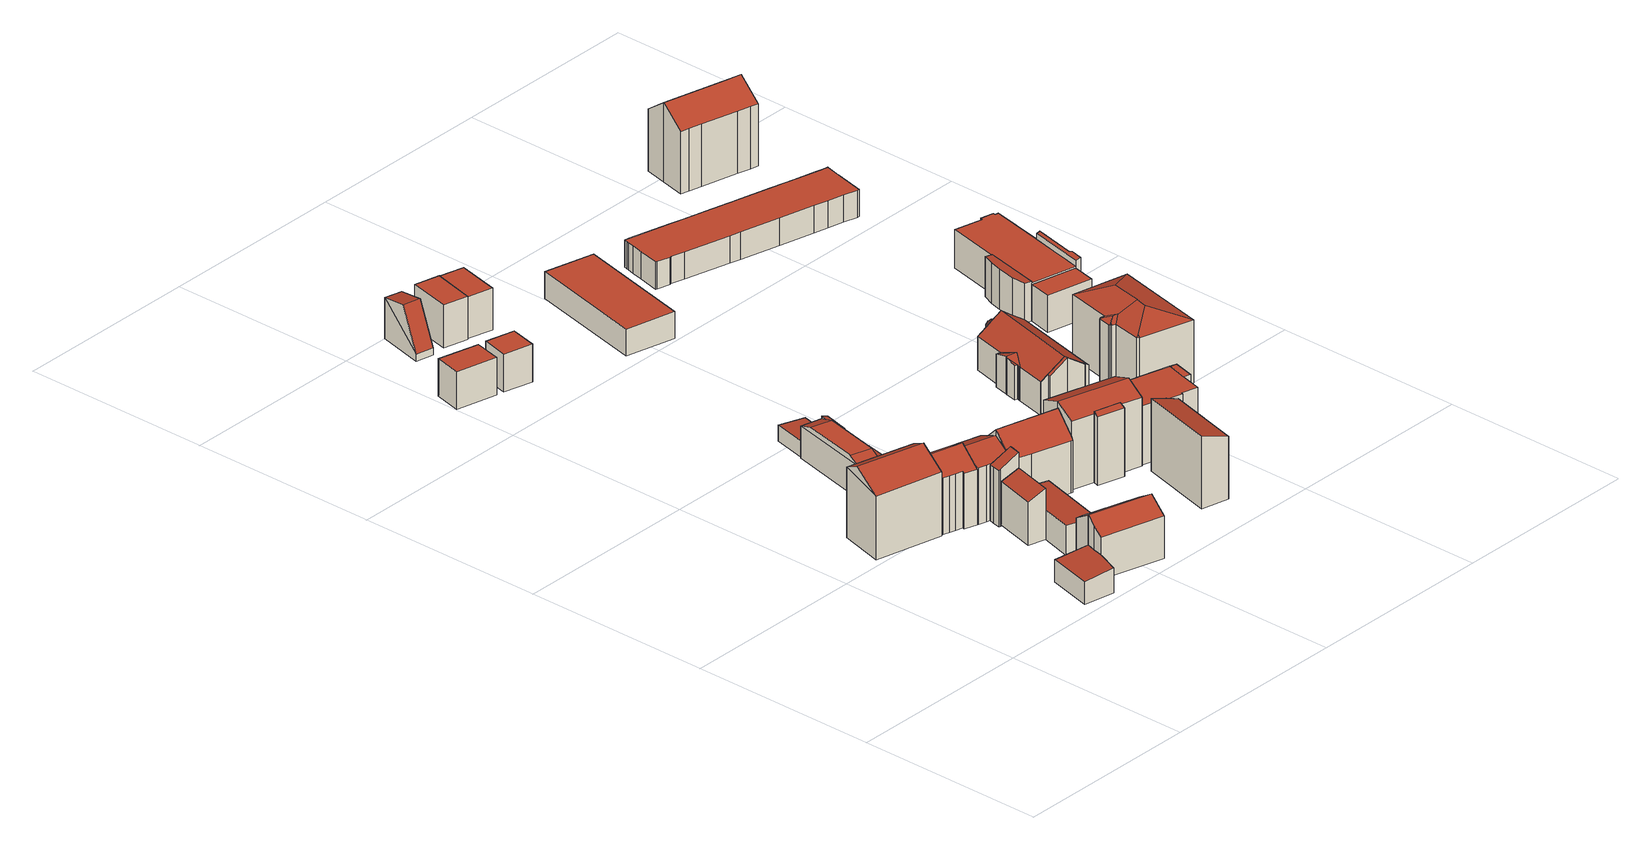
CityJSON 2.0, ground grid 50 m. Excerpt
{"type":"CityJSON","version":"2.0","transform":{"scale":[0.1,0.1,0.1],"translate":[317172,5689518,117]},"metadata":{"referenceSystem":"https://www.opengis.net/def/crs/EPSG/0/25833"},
"CityObjects":{
"building1":{"type":"Building","attributes":{"Dachtyp_tdc":"tdcPolyFlatRoof","Gemeindeschluessel":14713000,"Dachneigung":6.07,"QualitaetDacherkennung":41,"Geometrietyp2DReferenz":"3000","function":"31001_9998","roofType":"2100","measuredHeight":6.67},"geometry":[{"type":"MultiSurface","lod":"2","boundaries":[[[0,1,2,3]],[[1,4,5,2]],[[4,6,7,5]],[[6,8,9,7]],[[8,10,11,9]],[[10,0,3,11]],[[10,8,6,4,1,0]],[[3,2,5,7,9,11]]],"semantics":{"surfaces":[{"type":"WallSurface"},{"type":"RoofSurface"},{"type":"GroundSurface"}],"values":[0,0,0,0,0,0,1,2]}}]},
"building2":{"type":"Building","attributes":{"Dachtyp_tdc":"tdcGableRoof","Gemeindeschluessel":14713000,"Dachneigung":28.48,"QualitaetDacherkennung":52,"Geometrietyp2DReferenz":"3000","function":"31001_9998","roofType":"3100","measuredHeight":20.75},"geometry":[{"type":"MultiSurface","lod":"2","boundaries":[[[12,13,14,15]],[[13,16,17,14]],[[16,18,19,17]],[[18,12,15,19]],[[16,13,20]],[[12,18,21]],[[13,12,21,20]],[[18,16,20,21]],[[15,14,17,19]]],"semantics":{"surfaces":[{"type":"WallSurface"},{"type":"RoofSurface"},{"type":"GroundSurface"}],"values":[0,0,0,0,0,0,1,1,2]}}]},
"building3":{"type":"Building","attributes":{"Dachtyp_tdc":"tdcGableRoof","Gemeindeschluessel":14713000,"Dachneigung":32.35,"QualitaetDacherkennung":58,"Geometrietyp2DReferenz":"3000","function":"31001_9998","roofType":"3100","measuredHeight":14.45},"geometry":[{"type":"MultiSurface","lod":"2","boundaries":[[[22,23,24,25]],[[23,26,27,24]],[[26,28,29,27]],[[28,30,31,29]],[[30,32,33,31]],[[32,34,35,33]],[[34,36,37,35]],[[36,38,39,37]],[[38,40,41,39]],[[40,42,43,41]],[[42,44,45,43]],[[44,46,47,45]],[[46,22,25,47]],[[42,40,38,36,34]],[[34,32,30,28,26,23,22,46,44,42]],[[25,24,27,29,31,33,35,37,39,41,43,45,47]]],"semantics":{"surfaces":[{"type":"WallSurface"},{"type":"RoofSurface"},{"type":"GroundSurface"}],"values":[0,0,0,0,0,0,0,0,0,0,0,0,0,1,1,2]}}]},
"building4":{"type":"Building","attributes":{"Dachtyp_tdc":"tdcGableRoof","Gemeindeschluessel":14713000,"Dachneigung":31.58,"QualitaetDacherkennung":59,"Geometrietyp2DReferenz":"3000","function":"31001_9998","roofType":"3100","measuredHeight":18.26},"geometry":[{"type":"MultiSurface","lod":"2","boundaries":[[[48,49,50,51]],[[49,52,53,50]],[[52,54,55,53]],[[54,56,57,55]],[[56,58,59,57]],[[58,60,61,59]],[[60,62,63,61]],[[62,64,65,63]],[[64,66,67,65]],[[66,68,69,67]],[[68,48,51,69]],[[64,62,60,58]],[[58,56,54,52,49,48,68,66,64]],[[51,50,53,55,57,59,61,63,65,67,69]]],"semantics":{"surfaces":[{"type":"WallSurface"},{"type":"RoofSurface"},{"type":"GroundSurface"}],"values":[0,0,0,0,0,0,0,0,0,0,0,1,1,2]}}]},
"building5":{"type":"Building","attributes":{"Dachtyp_tdc":"tdcPolyFlatRoof","Gemeindeschluessel":14713000,"Dachneigung":23.82,"QualitaetDacherkennung":63,"Geometrietyp2DReferenz":"3000","function":"31001_9998","roofType":"2100","measuredHeight":13.42},"geometry":[{"type":"MultiSurface","lod":"2","boundaries":[[[70,71,72,73]],[[71,74,75,72]],[[74,76,77,75]],[[76,70,73,77]],[[76,74,71,70]],[[73,72,75,77]]],"semantics":{"surfaces":[{"type":"WallSurface"},{"type":"RoofSurface"},{"type":"GroundSurface"}],"values":[0,0,0,0,1,2]}}]},
"building6":{"type":"Building","attributes":{"Dachtyp_tdc":"tdcPolyFlatRoof","Gemeindeschluessel":14713000,"Dachneigung":2.83,"QualitaetDacherkennung":77,"Geometrietyp2DReferenz":"3000","function":"31001_9998","roofType":"2100","measuredHeight":7.77},"geometry":[{"type":"MultiSurface","lod":"2","boundaries":[[[78,79,80,81]],[[79,82,73,80]],[[82,83,77,73]],[[83,84,85,77]],[[84,78,81,85]],[[84,83,82,79,78]],[[81,80,73,77,85]]],"semantics":{"surfaces":[{"type":"WallSurface"},{"type":"RoofSurface"},{"type":"GroundSurface"}],"values":[0,0,0,0,0,1,2]}}]},
"building7":{"type":"Building","attributes":{"Dachtyp_tdc":"tdcPolyFlatRoof","Gemeindeschluessel":14713000,"Dachneigung":0,"QualitaetDacherkennung":40,"Geometrietyp2DReferenz":"3000","function":"31001_9998","roofType":"1000","measuredHeight":9.79},"geometry":[{"type":"MultiSurface","lod":"2","boundaries":[[[86,87,88,89]],[[87,90,91,88]],[[90,92,93,91]],[[92,86,89,93]],[[92,90,87,86]],[[89,88,91,93]]],"semantics":{"surfaces":[{"type":"WallSurface"},{"type":"RoofSurface"},{"type":"GroundSurface"}],"values":[0,0,0,0,1,2]}}]},
"building8":{"type":"Building","attributes":{"Gemeindeschluessel":14713000,"Geometrietyp2DReferenz":"3000","function":"31001_9998","roofType":"9999"},"children":["building8-1","building8-2"]},
"building8-1":{"type":"BuildingPart","attributes":{"Dachtyp_tdc":"tdcPolyFlatRoof","Dachneigung":30.24,"QualitaetDacherkennung":72,"Geometrietyp2DReferenz":"3000","roofType":"2100","measuredHeight":17.68},"parents":["building8"],"geometry":[{"type":"MultiSurface","lod":"2","boundaries":[[[94,95,96,97,98]],[[95,99,100,96]],[[99,101,102,100]],[[101,103,104,102]],[[103,105,106,104]],[[105,107,108,106]],[[107,105,103,101,99,95,94,109]],[[97,96,100,102,104,106,108]],[[98,109,94]],[[97,108,107,109,98]]],"semantics":{"surfaces":[{"type":"WallSurface"},{"type":"RoofSurface"},{"type":"GroundSurface"},{"type":"ClosureSurface"}],"values":[0,0,0,0,0,0,1,2,0,3]}}]},
"building8-2":{"type":"BuildingPart","attributes":{"Dachtyp_tdc":"tdcGableRoof","Dachneigung":26.79,"QualitaetDacherkennung":62,"Geometrietyp2DReferenz":"3000","roofType":"3100","measuredHeight":17.57},"parents":["building8"],"geometry":[{"type":"MultiSurface","lod":"2","boundaries":[[[110,111,112,113]],[[111,114,67,112]],[[114,115,116,67]],[[115,62,63,116]],[[62,117,118,63]],[[117,119,120,118]],[[119,98,97,120]],[[121,110,113,108,107]],[[119,117,62,115]],[[115,114,111,110,121,109,98,119]],[[113,112,67,116,63,118,120,97,108]],[[107,109,121]],[[108,97,98,109,107]]],"semantics":{"surfaces":[{"type":"WallSurface"},{"type":"RoofSurface"},{"type":"GroundSurface"},{"type":"ClosureSurface"}],"values":[0,0,0,0,0,0,0,0,1,1,2,0,3]}}]},
"building9":{"type":"Building","attributes":{"Gemeindeschluessel":14713000,"Geometrietyp2DReferenz":"3000","function":"31001_9998","roofType":"9999"},"children":["building9-1","building9-2","building9-3"]},
"building9-1":{"type":"BuildingPart","attributes":{"Dachtyp_tdc":"tdcCutGableRoof","Dachneigung":0.09,"QualitaetDacherkennung":58,"Geometrietyp2DReferenz":"3000","roofType":"9999","measuredHeight":9.76},"parents":["building9"],"geometry":[{"type":"MultiSurface","lod":"2","boundaries":[[[122,123,124,125]],[[123,126,127,124]],[[128,129,130,131]],[[132,122,125,133]],[[132,134,135,136,137]],[[123,138,139,140,126]],[[141,136,135,142,143,139,138]],[[128,144,143,142,145,129]],[[122,137,136,141,138,123]],[[132,137,122]],[[125,124,127,131,130,133]],[[131,127,126,128]],[[133,130,129,132]],[[139,143,144,140]],[[140,144,128,126]],[[145,142,135,134]],[[129,145,134,132]]],"semantics":{"surfaces":[{"type":"WallSurface"},{"type":"RoofSurface"},{"type":"GroundSurface"},{"type":"ClosureSurface"}],"values":[0,0,0,0,1,1,1,0,0,0,2,3,3,0,3,0,3]}}]},
"building9-2":{"type":"BuildingPart","attributes":{"Dachtyp_tdc":"tdcPolyFlatRoof","Dachneigung":19.75,"QualitaetDacherkennung":76,"Geometrietyp2DReferenz":"3000","roofType":"2100","measuredHeight":8.93},"parents":["building9"],"geometry":[{"type":"MultiSurface","lod":"2","boundaries":[[[146,147,148,127,126]],[[147,149,150,148]],[[149,151,152,150]],[[151,144,128,131,152]],[[144,151,149,147,146,140]],[[127,148,150,152,131]],[[146,126,140]],[[126,127,131,128]],[[126,128,144,140]]],"semantics":{"surfaces":[{"type":"WallSurface"},{"type":"RoofSurface"},{"type":"GroundSurface"},{"type":"ClosureSurface"}],"values":[0,0,0,0,1,2,0,3,3]}}]},
"building9-3":{"type":"BuildingPart","attributes":{"Dachtyp_tdc":"tdcPolyFlatRoof","Dachneigung":21.05,"QualitaetDacherkennung":76,"Geometrietyp2DReferenz":"3000","roofType":"2100","measuredHeight":9.01},"parents":["building9"],"geometry":[{"type":"MultiSurface","lod":"2","boundaries":[[[145,153,154,130,129]],[[153,155,156,154]],[[155,157,158,156]],[[157,159,160,158]],[[159,161,132,133,160]],[[159,157,155,153,145,134,161]],[[133,130,154,156,158,160]],[[134,132,161]],[[129,130,133,132]],[[129,132,134,145]]],"semantics":{"surfaces":[{"type":"WallSurface"},{"type":"RoofSurface"},{"type":"GroundSurface"},{"type":"ClosureSurface"}],"values":[0,0,0,0,0,1,2,0,3,3]}}]},
"building10":{"type":"Building","attributes":{"Dachtyp_tdc":"tdcPolyFlatRoof","Gemeindeschluessel":14713000,"Dachneigung":20.87,"QualitaetDacherkennung":82,"Geometrietyp2DReferenz":"3000","function":"31001_9998","roofType":"2100","measuredHeight":8.74},"geometry":[{"type":"MultiSurface","lod":"2","boundaries":[[[144,151,162,163]],[[151,164,165,162]],[[164,145,166,165]],[[145,144,163,166]],[[145,164,151,144]],[[163,162,165,166]]],"semantics":{"surfaces":[{"type":"WallSurface"},{"type":"RoofSurface"},{"type":"GroundSurface"}],"values":[0,0,0,0,1,2]}}]},
"building11":{"type":"Building","attributes":{"Dachtyp_tdc":"tdcPolyFlatRoof","Gemeindeschluessel":14713000,"Dachneigung":0,"QualitaetDacherkennung":33,"Geometrietyp2DReferenz":"3000","function":"31001_9998","roofType":"1000","measuredHeight":9.98},"geometry":[{"type":"MultiSurface","lod":"2","boundaries":[[[167,168,169,170]],[[168,171,172,169]],[[171,173,174,172]],[[173,167,170,174]],[[173,171,168,167]],[[170,169,172,174]]],"semantics":{"surfaces":[{"type":"WallSurface"},{"type":"RoofSurface"},{"type":"GroundSurface"}],"values":[0,0,0,0,1,2]}}]},
"building12":{"type":"Building","attributes":{"Dachtyp_tdc":"tdcPolyFlatRoof","Gemeindeschluessel":14713000,"Dachneigung":4.59,"QualitaetDacherkennung":58,"Geometrietyp2DReferenz":"3000","function":"31001_9998","roofType":"2100","measuredHeight":4.23},"geometry":[{"type":"MultiSurface","lod":"2","boundaries":[[[175,176,177,178]],[[176,179,180,177]],[[179,181,182,180]],[[181,175,178,182]],[[181,179,176,175]],[[178,177,180,182]]],"semantics":{"surfaces":[{"type":"WallSurface"},{"type":"RoofSurface"},{"type":"GroundSurface"}],"values":[0,0,0,0,1,2]}}]},
"building13":{"type":"Building","attributes":{"Dachtyp_tdc":"tdcGableRoof","Gemeindeschluessel":14713000,"Dachneigung":44.12,"QualitaetDacherkennung":75,"Geometrietyp2DReferenz":"3000","function":"31001_9998","roofType":"3100","measuredHeight":19.09},"geometry":[{"type":"MultiSurface","lod":"2","boundaries":[[[183,184,185,186]],[[184,187,188,185]],[[187,189,190,188]],[[189,191,192,190]],[[191,193,194,192]],[[193,195,196,194]],[[195,197,198,196]],[[197,199,200,198]],[[199,201,202,200]],[[201,203,204,202]],[[203,205,206,204]],[[205,207,208,206]],[[207,209,210,208]],[[209,211,212,210]],[[211,183,186,212]],[[207,205,203,201,199,197,195,193,191]],[[191,189,187,184,183,211,209,207]],[[186,185,188,190,192,194,196,198,200,202,204,206,208,210,212]]],"semantics":{"surfaces":[{"type":"WallSurface"},{"type":"RoofSurface"},{"type":"GroundSurface"}],"values":[0,0,0,0,0,0,0,0,0,0,0,0,0,0,0,1,1,2]}}]},
"building14":{"type":"Building","attributes":{"Dachtyp_tdc":"tdcGableRoof","Gemeindeschluessel":14713000,"Dachneigung":64.16,"QualitaetDacherkennung":24,"Geometrietyp2DReferenz":"3000","function":"31001_9998","roofType":"3100","measuredHeight":12.26},"geometry":[{"type":"MultiSurface","lod":"2","boundaries":[[[213,214,215,216]],[[214,217,218,215]],[[217,219,220,218]],[[219,213,216,220]],[[217,214,221]],[[213,219,222]],[[214,213,222,221]],[[219,217,221,222]],[[216,215,218,220]]],"semantics":{"surfaces":[{"type":"WallSurface"},{"type":"RoofSurface"},{"type":"GroundSurface"}],"values":[0,0,0,0,0,0,1,1,2]}}]},
"building15":{"type":"Building","attributes":{"Dachtyp_tdc":"tdcPolyFlatRoof","Gemeindeschluessel":14713000,"Dachneigung":0,"QualitaetDacherkennung":43,"Geometrietyp2DReferenz":"3000","function":"31001_9998","roofType":"1000","measuredHeight":11.17},"geometry":[{"type":"MultiSurface","lod":"2","boundaries":[[[223,224,225,226]],[[224,227,228,225]],[[227,229,230,228]],[[229,223,226,230]],[[229,227,224,223]],[[226,225,228,230]]],"semantics":{"surfaces":[{"type":"WallSurface"},{"type":"RoofSurface"},{"type":"GroundSurface"}],"values":[0,0,0,0,1,2]}}]},
"building16":{"type":"Building","attributes":{"Dachtyp_tdc":"tdcPolyFlatRoof","Gemeindeschluessel":14713000,"Dachneigung":0,"QualitaetDacherkennung":44,"Geometrietyp2DReferenz":"3000","function":"31001_9998","roofType":"1000","measuredHeight":10.92},"geometry":[{"type":"MultiSurface","lod":"2","boundaries":[[[231,232,233,234]],[[232,235,236,233]],[[235,237,238,236]],[[237,231,234,238]],[[237,235,232,231]],[[234,233,236,238]]],"semantics":{"surfaces":[{"type":"WallSurface"},{"type":"RoofSurface"},{"type":"GroundSurface"}],"values":[0,0,0,0,1,2]}}]},
"building17":{"type":"Building","attributes":{"Gemeindeschluessel":14713000,"Geometrietyp2DReferenz":"3000","function":"31001_9998","roofType":"9999"},"children":["building17-1","building17-2"]},
"building17-1":{"type":"BuildingPart","attributes":{"Dachtyp_tdc":"tdcPolyFlatRoof","Dachneigung":21.77,"QualitaetDacherkennung":41,"Geometrietyp2DReferenz":"3000","roofType":"2100","measuredHeight":18.62},"parents":["building17"],"geometry":[{"type":"MultiSurface","lod":"2","boundaries":[[[239,240,241,242,243]],[[244,245,246,247,248]],[[245,239,243,246]],[[245,244,240,239]],[[243,242,247,246]],[[248,241,240,244]],[[248,247,242,241]]],"semantics":{"surfaces":[{"type":"WallSurface"},{"type":"RoofSurface"},{"type":"GroundSurface"},{"type":"ClosureSurface"}],"values":[0,0,0,1,2,0,3]}}]},
"building17-2":{"type":"BuildingPart","attributes":{"Dachtyp_tdc":"tdcGableRoof","Dachneigung":23.78,"QualitaetDacherkennung":68,"Geometrietyp2DReferenz":"3000","roofType":"3100","measuredHeight":20.42},"parents":["building17"],"geometry":[{"type":"MultiSurface","lod":"2","boundaries":[[[241,249,250,242]],[[249,251,252,250]],[[251,253,254,252]],[[253,255,256,254]],[[255,257,258,256]],[[257,259,260,258]],[[259,261,262,260]],[[261,248,247,262]],[[257,255,253,251]],[[251,249,241,248,261,259,257]],[[247,242,250,252,254,256,258,260,262]],[[241,242,247,248]]],"semantics":{"surfaces":[{"type":"WallSurface"},{"type":"RoofSurface"},{"type":"GroundSurface"},{"type":"ClosureSurface"}],"values":[0,0,0,0,0,0,0,0,1,1,2,3]}}]},
"building18":{"type":"Building","attributes":{"Dachtyp_tdc":"tdcPolyFlatRoof","Gemeindeschluessel":14713000,"Dachneigung":19.61,"QualitaetDacherkennung":66,"Geometrietyp2DReferenz":"3000","function":"31001_9998","roofType":"2100","measuredHeight":19},"geometry":[{"type":"MultiSurface","lod":"2","boundaries":[[[263,264,265,266]],[[264,267,268,265]],[[267,269,270,268]],[[269,271,272,270]],[[271,273,274,272]],[[273,275,276,274]],[[275,263,266,276]],[[275,273,271,269,267,264,263]],[[266,265,268,270,272,274,276]]],"semantics":{"surfaces":[{"type":"WallSurface"},{"type":"RoofSurface"},{"type":"GroundSurface"}],"values":[0,0,0,0,0,0,0,1,2]}}]},
"building19":{"type":"Building","attributes":{"Dachtyp_tdc":"tdcPolyFlatRoof","Gemeindeschluessel":14713000,"Dachneigung":0,"QualitaetDacherkennung":84,"Geometrietyp2DReferenz":"3000","function":"31001_9998","roofType":"1000","measuredHeight":7.01},"geometry":[{"type":"MultiSurface","lod":"2","boundaries":[[[277,278,279,280]],[[278,281,282,279]],[[281,283,284,282]],[[283,277,280,284]],[[283,281,278,277]],[[280,279,282,284]]],"semantics":{"surfaces":[{"type":"WallSurface"},{"type":"RoofSurface"},{"type":"GroundSurface"}],"values":[0,0,0,0,1,2]}}]},
"building20":{"type":"Building","attributes":{"Gemeindeschluessel":14713000,"Geometrietyp2DReferenz":"3000","function":"31001_9998","roofType":"9999"},"children":["building20-1","building20-2"]},
"building20-1":{"type":"BuildingPart","attributes":{"Dachtyp_tdc":"tdcPolyFlatRoof","Dachneigung":0,"QualitaetDacherkennung":62,"Geometrietyp2DReferenz":"3000","roofType":"1000","measuredHeight":15.4},"parents":["building20"],"geometry":[{"type":"MultiSurface","lod":"2","boundaries":[[[285,286,287,288]],[[286,289,290,287]],[[289,291,292,290]],[[291,289,286,285]],[[288,287,290,292]],[[288,292,291,285]]],"semantics":{"surfaces":[{"type":"WallSurface"},{"type":"RoofSurface"},{"type":"GroundSurface"},{"type":"ClosureSurface"}],"values":[0,0,0,1,2,3]}}]},
"building20-2":{"type":"BuildingPart","attributes":{"Dachtyp_tdc":"tdcPolyFlatRoof","Dachneigung":0,"QualitaetDacherkennung":47,"Geometrietyp2DReferenz":"3000","roofType":"1000","measuredHeight":15.48},"parents":["building20"],"geometry":[{"type":"MultiSurface","lod":"2","boundaries":[[[293,294,292,291]],[[293,295,296,294]],[[295,297,298,296]],[[297,299,300,298]],[[299,301,302,300]],[[301,303,304,302]],[[303,305,306,304]],[[305,285,288,306]],[[305,303,301,299,297,295,293,291,285]],[[288,292,294,296,298,300,302,304,306]],[[291,292,288,285]]],"semantics":{"surfaces":[{"type":"WallSurface"},{"type":"RoofSurface"},{"type":"GroundSurface"},{"type":"ClosureSurface"}],"values":[0,0,0,0,0,0,0,0,1,2,3]}}]},
"building21":{"type":"Building","attributes":{"name":"Kreuzkirche","Gemeindeschluessel":14713000,"QualitaetDacherkennung":100,"Geometrietyp2DReferenz":"3000","function":"31001_3041","roofType":"9999"},"children":["building21-1","building21-2","building21-3","building21-4"]},
"building21-1":{"type":"BuildingPart","attributes":{"Dachtyp_tdc":"tdcTentRoof","Dachneigung":36.37,"QualitaetDacherkennung":100,"Geometrietyp2DReferenz":"3000","roofType":"3500","measuredHeight":11.26},"parents":["building21"],"geometry":[{"type":"MultiSurface","lod":"2","boundaries":[[[307,308,309,310]],[[308,311,312,309]],[[311,313,314,312]],[[313,315,316,314]],[[315,317,318,316]],[[317,319,320,318]],[[319,321,322,320]],[[321,323,324,322]],[[325,326,327,328,329]],[[330,325,329]],[[331,332,330,329]],[[333,334,331,329]],[[335,333,329]],[[336,337,335,329]],[[338,339,336,329]],[[340,341,338,329]],[[342,340,329]],[[343,344,342,329]],[[321,344,343,323]],[[319,341,340,342,344,321]],[[317,339,338,341,319]],[[315,337,336,339,317]],[[313,334,333,335,337,315]],[[311,332,331,334,313]],[[308,326,325,330,332,311]],[[307,327,326,308]],[[310,309,312,314,316,318,320,322,324,345]],[[310,345,346,307]],[[345,324,323,346]],[[346,328,327,307]],[[323,343,329,328,346]]],"semantics":{"surfaces":[{"type":"WallSurface"},{"type":"RoofSurface"},{"type":"GroundSurface"},{"type":"ClosureSurface"}],"values":[0,0,0,0,0,0,0,0,1,1,1,1,1,1,1,1,1,1,0,0,0,0,0,0,0,0,2,3,3,3,3]}}]},
"building21-2":{"type":"BuildingPart","attributes":{"Dachtyp_tdc":"tdcGableRoof","Dachneigung":34.61,"QualitaetDacherkennung":100,"Geometrietyp2DReferenz":"3000","roofType":"3100","measuredHeight":13.29},"parents":["building21"],"geometry":[{"type":"MultiSurface","lod":"2","boundaries":[[[347,348,349,350]],[[348,351,352,349]],[[351,353,354,352]],[[353,355,356,354]],[[355,357,358,356]],[[357,359,360,358]],[[361,347,350,362]],[[363,359,357,355,353,351]],[[351,348,347,361,363]],[[350,349,352,354,356,358,360,364,362]],[[360,359,363,364]],[[364,363,361,362]]],"semantics":{"surfaces":[{"type":"WallSurface"},{"type":"RoofSurface"},{"type":"GroundSurface"},{"type":"ClosureSurface"}],"values":[0,0,0,0,0,0,0,1,1,2,3,3]}}]},
"building21-3":{"type":"BuildingPart","attributes":{"Dachtyp_tdc":"tdcGableRoof","Dachneigung":34.62,"QualitaetDacherkennung":100,"Geometrietyp2DReferenz":"3000","roofType":"3100","measuredHeight":13.28},"parents":["building21"],"geometry":[{"type":"MultiSurface","lod":"2","boundaries":[[[365,361,362,366]],[[359,367,368,369,360]],[[370,371,372,369,368]],[[371,373,374,372]],[[373,375,376,374]],[[375,327,307,310,376]],[[377,378,324,323,343]],[[377,365,366,378]],[[379,375,373,371,370,367,359,363]],[[363,361,365,377,379]],[[366,362,364,360,369,372,374,376,380,378]],[[361,363,364,362]],[[363,359,360,364]],[[370,368,367]],[[380,376,310,345]],[[328,327,375,379]],[[345,310,307,346]],[[346,307,327,328]],[[377,343,329,328,379]],[[324,378,380,345]],[[345,346,323,324]],[[323,346,328,329,343]]],"semantics":{"surfaces":[{"type":"WallSurface"},{"type":"RoofSurface"},{"type":"GroundSurface"},{"type":"ClosureSurface"}],"values":[0,0,0,0,0,0,0,0,1,1,2,3,3,3,0,0,3,3,0,0,3,3]}}]},
"building21-4":{"type":"BuildingPart","attributes":{"Dachtyp_tdc":"tdcGableRoof","Dachneigung":17.6,"QualitaetDacherkennung":100,"Geometrietyp2DReferenz":"3000","roofType":"3100","measuredHeight":9.83},"parents":["building21"],"geometry":[{"type":"MultiSurface","lod":"2","boundaries":[[[370,381,382,368,367]],[[381,383,384,382]],[[383,385,386,384]],[[385,387,388,386]],[[387,389,390,388]],[[389,391,392,390]],[[391,393,394,392]],[[393,371,395,394]],[[371,396,397,395]],[[396,370,368,397]],[[385,383,381,370,396,391,389]],[[389,387,385]],[[371,393,396]],[[393,391,396]],[[368,382,384,386,388,390,392,394,395,397]],[[367,368,370]]],"semantics":{"surfaces":[{"type":"WallSurface"},{"type":"RoofSurface"},{"type":"GroundSurface"},{"type":"ClosureSurface"}],"values":[0,0,0,0,0,0,0,0,0,0,1,1,1,1,2,3]}}]},
"building22":{"type":"Building","attributes":{"Dachtyp_tdc":"tdcFreeFormRoof","Gemeindeschluessel":14713000,"Dachneigung":20.07,"QualitaetDacherkennung":61,"Geometrietyp2DReferenz":"3000","function":"31001_9998","roofType":"5000","measuredHeight":19.26},"geometry":[{"type":"MultiSurface","lod":"2","boundaries":[[[398,399,400,401]],[[399,402,403,400]],[[402,404,405,403]],[[404,406,407,405]],[[406,408,409,407]],[[408,410,411,409]],[[410,412,413,411]],[[412,414,415,413]],[[414,416,417,415]],[[416,418,419,417]],[[418,420,421,419]],[[420,398,401,421]],[[422,420,418]],[[423,422,418,416]],[[424,425,423,416,414]],[[424,414,412]],[[426,427,425,424,412,410]],[[428,429,426,410,408]],[[428,408,406]],[[430,431,429,428,406,404]],[[430,404,402]],[[431,430,402,399]],[[427,426,429,431,399,398,426]],[[422,423,425,427,426,398,420]],[[401,400,403,405,407,409,411,413,415,417,419,421]]],"semantics":{"surfaces":[{"type":"WallSurface"},{"type":"RoofSurface"},{"type":"GroundSurface"}],"values":[0,0,0,0,0,0,0,0,0,0,0,0,1,1,1,1,1,1,1,1,1,1,1,1,2]}}]},
"building23":{"type":"Building","attributes":{"Dachtyp_tdc":"tdcPolyFlatRoof","Gemeindeschluessel":14713000,"Dachneigung":0,"QualitaetDacherkennung":80,"Geometrietyp2DReferenz":"3000","function":"31001_9998","roofType":"1000","measuredHeight":7.16},"geometry":[{"type":"MultiSurface","lod":"2","boundaries":[[[432,433,434,435]],[[433,436,437,434]],[[436,438,439,437]],[[438,440,441,439]],[[440,442,443,441]],[[442,444,445,443]],[[444,446,447,445]],[[446,448,449,447]],[[448,450,451,449]],[[450,452,453,451]],[[452,454,455,453]],[[454,456,457,455]],[[456,458,459,457]],[[458,460,461,459]],[[460,462,463,461]],[[462,464,465,463]],[[464,466,467,465]],[[466,468,469,467]],[[468,470,471,469]],[[470,472,473,471]],[[472,474,475,473]],[[474,476,477,475]],[[476,478,479,477]],[[478,480,481,479]],[[480,482,483,481]],[[482,484,485,483]],[[484,486,487,485]],[[486,488,489,487]],[[488,490,491,489]],[[490,492,493,491]],[[492,494,495,493]],[[494,496,497,495]],[[496,498,499,497]],[[498,500,501,499]],[[500,502,503,501]],[[502,504,505,503]],[[504,432,435,505]],[[504,502,500,498,496,494,492,490,488,486,484,482,480,478,476,474,472,470,468,466,464,462,460,458,456,454,452,450,448,446,444,442,440,438,436,433,432]],[[435,434,437,439,441,443,445,447,449,451,453,455,457,459,461,463,465,467,469,471,473,475,477,479,481,483,485,487,489,491,493,495,497,499,501,503,505]]],"semantics":{"surfaces":[{"type":"WallSurface"},{"type":"RoofSurface"},{"type":"GroundSurface"}],"values":[0,0,0,0,0,0,0,0,0,0,0,0,0,0,0,0,0,0,0,0,0,0,0,0,0,0,0,0,0,0,0,0,0,0,0,0,0,1,2]}}]},
"building24":{"type":"Building","attributes":{"name":"Baptisten Evangelisch-Freikirchliche Gemeinde","Gemeindeschluessel":14713000,"Geometrietyp2DReferenz":"3000","function":"31001_3041","roofType":"9999"},"children":["building24-1","building24-2","building24-3","building24-4"]},
"building24-1":{"type":"BuildingPart","attributes":{"Dachtyp_tdc":"tdcPolyFlatRoof","Dachneigung":19.06,"QualitaetDacherkennung":73,"Geometrietyp2DReferenz":"3000","roofType":"2100","measuredHeight":11.9},"parents":["building24"],"geometry":[{"type":"MultiSurface","lod":"2","boundaries":[[[506,507,508,509,510]],[[507,511,512,508]],[[511,513,514,512]],[[513,515,516,514]],[[515,517,518,516]],[[515,513,511,507,506,517]],[[518,519,509,508,512,514,516]],[[506,510,520,519,518,517]],[[510,509,519,520]]],"semantics":{"surfaces":[{"type":"WallSurface"},{"type":"RoofSurface"},{"type":"GroundSurface"},{"type":"ClosureSurface"}],"values":[0,0,0,0,0,1,2,0,3]}}]},
"building24-2":{"type":"BuildingPart","attributes":{"Dachtyp_tdc":"tdcPolyFlatRoof","Dachneigung":0,"QualitaetDacherkennung":27,"Geometrietyp2DReferenz":"3000","roofType":"1000","measuredHeight":9.91},"parents":["building24"],"geometry":[{"type":"MultiSurface","lod":"2","boundaries":[[[521,522,523]],[[524,525,526,527]],[[525,528,529,526]],[[528,530,531,529]],[[530,532,533,531]],[[532,534,535,533]],[[534,536,537,535]],[[536,510,509,537]],[[536,534,532,530,528,525,524,521,520,510]],[[509,519,522,527,526,529,531,533,535,537]],[[519,509,510,520,538]],[[523,538,520,521]],[[523,522,519,538]],[[527,522,521,524]]],"semantics":{"surfaces":[{"type":"WallSurface"},{"type":"RoofSurface"},{"type":"GroundSurface"},{"type":"ClosureSurface"}],"values":[0,0,0,0,0,0,0,0,1,2,3,0,3,3]}}]},
"building24-3":{"type":"BuildingPart","attributes":{"Dachtyp_tdc":"tdcPolyFlatRoof","Dachneigung":5.17,"QualitaetDacherkennung":57,"Geometrietyp2DReferenz":"3000","roofType":"2100","measuredHeight":10.49},"parents":["building24"],"geometry":[{"type":"MultiSurface","lod":"2","boundaries":[[[539,540,541,522,521]],[[540,542,543,541]],[[542,544,545,543]],[[544,546,547,545]],[[546,548,549,547]],[[548,550,524,527,549]],[[548,546,544,542,540,539,550]],[[527,522,541,543,545,547,549]],[[521,524,550,539]],[[521,522,527,524]]],"semantics":{"surfaces":[{"type":"WallSurface"},{"type":"RoofSurface"},{"type":"GroundSurface"},{"type":"ClosureSurface"}],"values":[0,0,0,0,0,0,1,2,0,3]}}]},
"building24-4":{"type":"BuildingPart","attributes":{"Dachtyp_tdc":"tdcPolyFlatRoof","Dachneigung":0,"QualitaetDacherkennung":64,"Geometrietyp2DReferenz":"3000","roofType":"1000","measuredHeight":9.54},"parents":["building24"],"geometry":[{"type":"MultiSurface","lod":"2","boundaries":[[[551,523,522,552]],[[538,553,518,519]],[[553,554,555,518]],[[554,556,557,555]],[[556,551,552,557]],[[556,554,553,538,523,551]],[[552,522,519,518,555,557]],[[519,522,523,538]]],"semantics":{"surfaces":[{"type":"WallSurface"},{"type":"RoofSurface"},{"type":"GroundSurface"},{"type":"ClosureSurface"}],"values":[0,0,0,0,0,1,2,3]}}]},
"building25":{"type":"Building","attributes":{"Dachtyp_tdc":"tdcGableRoof","Gemeindeschluessel":14713000,"Dachneigung":34.98,"QualitaetDacherkennung":61,"Geometrietyp2DReferenz":"3000","function":"31001_9998","roofType":"3100","measuredHeight":20.86},"geometry":[{"type":"MultiSurface","lod":"2","boundaries":[[[558,559,560,561]],[[559,562,563,560]],[[562,564,565,563]],[[564,566,567,565]],[[566,568,569,567]],[[568,570,571,569]],[[570,572,573,571]],[[572,574,575,573]],[[574,576,577,575]],[[576,578,579,577]],[[578,580,581,579]],[[580,582,583,581]],[[582,584,585,583]],[[584,558,561,585]],[[580,578,576,574,572,570,568,566]],[[566,564,562,559,558,584,582,580]],[[561,560,563,565,567,569,571,573,575,577,579,581,583,585]]],"semantics":{"surfaces":[{"type":"WallSurface"},{"type":"RoofSurface"},{"type":"GroundSurface"}],"values":[0,0,0,0,0,0,0,0,0,0,0,0,0,0,1,1,2]}}]}
},
"vertices":[
[379,67,80],[355,9,79],[355,9,13],[379,67,13],[275,25,71],[275,25,13],[305,142,71],[305,142,13],[393,119,80],[393,119,13],[385,93,80],[385,93,13],
[157,636,187],[333,589,189],[333,589,3],[157,636,3],[303,479,170],[303,479,3],[126,519,169],[126,519,3],[322,550,210],[146,594,210],
[423,162,126],[459,152,126],[459,152,15],[423,162,15],[460,157,123],[460,157,15],[520,141,122],[520,141,15],[518,135,126],[518,135,15],[570,121,126],[570,121,15],[556,71,159],[556,71,15],[543,22,126],[543,22,15],[379,67,126],[379,67,15],[385,93,143],[385,93,15],[392,116,159],[392,116,15],[393,119,157],[393,119,15],[406,166,126],[406,166,15],
[358,464,153],[340,469,153],[340,469,5],[358,464,5],[324,473,153],[324,473,5],[307,478,153],[307,478,5],[303,479,153],[303,479,5],[317,532,188],[317,532,5],[333,589,151],[333,589,5],[424,564,151],[424,564,5],[408,508,188],[408,508,5],[391,449,149],[391,449,5],[357,459,150],[357,459,5],
[438,285,143],[392,298,122],[392,298,9],[438,285,9],[421,404,122],[421,404,9],[467,391,143],[467,391,9],
[494,183,83],[416,204,87],[416,204,9],[494,183,9],[438,285,87],[467,391,87],[545,370,83],[545,370,9],
[22,1741,101],[129,1715,101],[129,1715,3],[22,1741,3],[113,1646,101],[113,1646,3],[5,1671,101],[5,1671,3],
[476,424,182],[475,420,182],[475,420,5],[476,424,5],[476,424,153],[468,392,182],[468,392,5],[420,405,154],[420,405,5],[416,406,151],[416,406,5],[420,425,151],[420,425,5],[424,439,151],[424,439,5],[427,438,153],
[414,442,153],[394,448,153],[394,448,5],[414,442,5],[391,449,153],[407,506,181],[407,506,5],[508,541,151],[508,541,5],[492,482,181],[492,482,5],[424,439,153],
[300,724,89],[351,943,89],[351,943,5],[300,724,5],[407,930,89],[407,930,5],[392,866,89],[371,774,89],[371,774,5],[392,866,5],[356,708,89],[356,708,5],[359,724,95],[364,742,103],[308,757,103],[300,724,90],[343,906,103],[398,892,103],[403,914,95],[310,764,103],[371,774,103],[392,866,103],[392,866,95],[371,774,95],
[407,930,95],[424,927,89],[424,927,5],[409,862,89],[409,862,5],[407,863,89],[407,863,5],
[385,770,90],[385,770,5],[387,769,89],[387,769,5],[375,710,88],[375,710,5],[373,703,88],[373,703,5],[356,708,95],
[407,863,7],[392,866,7],[385,770,89],[385,770,7],[371,774,7],
[132,1642,102],[149,1711,102],[149,1711,3],[132,1642,3],[226,1693,102],[226,1693,3],[209,1623,102],[209,1623,3],
[370,1028,50],[443,1011,44],[443,1011,8],[370,1028,8],[424,927,44],[424,927,8],[351,943,50],[351,943,8],
[544,527,141],[631,504,140],[631,504,7],[544,527,7],[632,508,137],[632,508,7],[671,498,137],[671,498,7],[654,437,198],[654,437,7],[641,386,149],[641,386,7],[639,380,143],[639,380,7],[634,381,143],[634,381,7],[531,409,144],[531,409,7],[483,422,145],[483,422,7],[481,419,141],[481,419,7],[475,420,141],[475,420,7],[491,480,198],[491,480,7],[508,541,137],[508,541,7],[544,531,137],[544,531,7],
[151,1870,21],[105,1881,21],[105,1881,3],[151,1870,3],[134,2000,111],[134,2000,3],[179,1989,111],[179,1989,3],[117,1930,126],[163,1920,126],
[254,1856,116],[189,1872,116],[189,1872,4],[254,1856,4],[215,1982,116],[215,1982,4],[281,1966,116],[281,1966,4],
[254,1856,115],[281,1966,115],[281,1966,6],[254,1856,6],[346,1950,115],[346,1950,6],[320,1840,115],[320,1840,6],
[696,355,189],[700,370,195],[700,370,188],[700,370,9],[696,355,9],[769,352,195],[765,336,189],[765,336,9],[769,352,9],[769,352,188],
[642,386,188],[642,386,9],[657,441,213],[657,441,9],[673,498,187],[673,498,9],[857,446,188],[857,446,9],[841,390,213],[841,390,9],[826,337,189],[826,337,9],[769,353,189],[769,353,9],
[764,103,205],[817,301,204],[817,301,15],[764,103,15],[839,296,196],[839,296,15],[849,293,193],[849,293,15],[860,291,189],[860,291,15],[890,284,178],[890,284,15],[838,88,178],[838,88,15],
[493,1836,83],[625,1805,83],[625,1805,13],[493,1836,13],[553,1498,83],[553,1498,13],[422,1529,83],[422,1529,13],
[1001,407,166],[1018,402,166],[1018,402,12],[1001,407,12],[1004,347,166],[1004,347,12],[986,352,166],[986,352,12],
[972,298,166],[972,298,12],[929,309,166],[929,309,12],[928,304,166],[928,304,12],[888,315,166],[888,315,12],[889,319,166],[889,319,12],[826,337,166],[826,337,12],[857,446,166],[857,446,12],
[932,885,101],[935,898,101],[935,898,15],[932,885,15],[944,909,101],[944,909,15],[957,915,101],[957,915,15],[971,914,101],[971,914,15],[982,908,101],[982,908,15],[990,897,101],[990,897,15],[993,884,101],[993,884,15],[990,871,101],[990,871,15],[936,898,105],[935,898,105],[932,885,105],[961,878,127],[962,878,128],[942,906,106],[950,911,106],[944,909,105],[959,915,106],[957,915,106],[969,914,106],[979,910,106],[971,914,105],[986,903,106],[982,908,105],[991,895,105],[990,897,105],[993,885,104],[990,871,105],[993,884,104],[961,878,15],[961,878,101],
[950,625,113],[948,615,113],[948,615,13],[950,625,13],[901,626,146],[901,626,13],[855,637,114],[855,637,13],[858,646,114],[858,646,13],[839,650,101],[839,650,13],[839,652,101],[839,652,13],[967,621,101],[967,621,13],[903,636,146],[903,636,13],
[1023,863,101],[1023,863,13],[858,730,100],[858,730,15],[858,730,13],[858,730,101],[877,807,101],[877,807,13],[898,893,101],[898,893,13],[932,885,125],[932,885,13],[990,871,125],[990,871,13],[961,878,146],[961,878,13],
[858,733,102],[858,733,15],[859,738,104],[859,738,15],[858,738,104],[858,738,15],[850,740,104],[850,740,15],[856,767,112],[856,767,15],[857,771,114],[857,771,15],[866,809,101],[866,809,15],[877,807,15],[885,764,114],[885,764,15],
[1045,608,178],[1035,611,178],[1035,611,13],[1045,608,13],[1033,614,178],[1033,614,13],[1032,617,178],[1032,617,13],[1039,650,178],[1039,650,13],[1045,653,178],[1045,653,13],[1055,651,178],[1055,651,13],[1081,769,178],[1081,769,13],[1230,736,178],[1230,736,13],[1176,489,178],[1176,489,13],[1034,527,178],[1034,527,13],[1030,532,178],[1030,532,13],[1039,535,181],[1118,583,205],[1142,693,205],[1125,614,205],[1072,625,186],[1073,625,186],[1047,644,181],[1057,628,186],[1038,617,180],[1039,617,180],
[1146,1560,86],[1110,1569,86],[1110,1569,15],[1146,1560,15],[1017,1591,86],[1017,1591,15],[913,1616,86],[913,1616,15],[884,1623,86],[884,1623,15],[764,1653,86],[764,1653,15],[728,1662,86],[728,1662,15],[724,1662,86],[724,1662,15],[690,1671,86],[690,1671,15],[686,1672,86],[686,1672,15],[699,1727,86],[699,1727,15],[706,1757,86],[706,1757,15],[710,1774,86],[710,1774,15],[711,1779,86],[711,1779,15],[714,1790,86],[714,1790,15],[727,1787,86],[727,1787,15],[836,1761,86],[836,1761,15],[868,1753,86],[868,1753,15],[950,1733,86],[950,1733,15],[954,1732,86],[954,1732,15],[992,1723,86],[992,1723,15],[1003,1720,86],[1003,1720,15],[1025,1715,86],[1025,1715,15],[1107,1695,86],[1107,1695,15],[1138,1688,86],[1138,1688,15],[1169,1680,86],[1169,1680,15],[1226,1666,86],[1226,1666,15],[1242,1662,86],[1242,1662,15],[1246,1662,86],[1246,1662,15],[1259,1659,86],[1259,1659,15],[1257,1650,86],[1257,1650,15],[1251,1626,86],[1251,1626,15],[1250,1621,86],[1250,1621,15],[1249,1618,86],[1249,1618,15],[1231,1540,86],[1231,1540,15],[1226,1541,86],[1226,1541,15],[1190,1550,86],[1190,1550,15],
[1292,1062,130],[1301,1060,133],[1301,1060,15],[1292,1062,15],[1292,1062,115],[1277,951,133],[1277,951,15],[1280,944,134],[1280,944,15],[1272,912,134],[1272,912,15],[1260,915,130],[1260,915,15],[1260,916,15],[1260,916,115],
[1139,942,115],[1139,942,15],[1139,942,111],[1171,1089,115],[1202,1229,115],[1202,1229,15],[1171,1089,15],[1277,1212,115],[1277,1212,15],[1279,1218,115],[1279,1218,15],[1314,1211,115],[1314,1211,15],[1313,1205,115],[1313,1205,15],[1322,1203,115],[1322,1203,15],[1260,916,111],
[1139,942,118],[1120,946,120],[1120,946,15],[1121,983,120],[1121,983,15],[1129,1030,120],[1129,1030,15],[1139,1062,120],[1139,1062,15],[1152,1093,120],[1152,1093,15],[1171,1089,118],
[1125,882,111],[1125,882,15],[1260,915,111],[1259,915,111],[1259,915,15],[1246,856,111],[1246,856,15],
[1196,1875,176],[1100,1898,176],[1100,1898,13],[1196,1875,13],[1067,1906,176],[1067,1906,13],[1043,1911,176],[1043,1911,13],[1058,1975,221],[1058,1975,13],[1072,2033,176],[1072,2033,13],[1155,2014,176],[1155,2014,13],[1155,2010,179],[1155,2010,13],[1197,2000,179],[1197,2000,13],[1198,2003,176],[1198,2003,13],[1281,1984,176],[1281,1984,13],[1267,1925,221],[1267,1925,13],[1252,1861,176],[1252,1861,13],[1231,1866,176],[1231,1866,13]
]}
